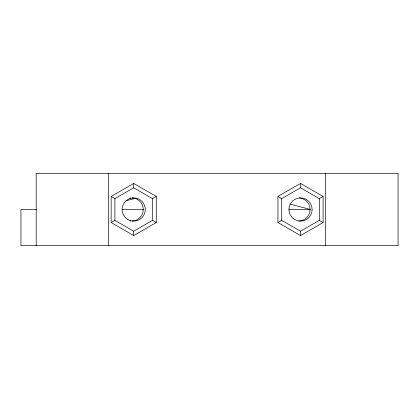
<?xml version="1.0" encoding="UTF-8"?>
<svg xmlns="http://www.w3.org/2000/svg" width="419" height="419" viewBox="0 0 419 419"><rect width="100%" height="100%" fill="white"/><g stroke="black" fill="none" stroke-linecap="round" stroke-linejoin="round"><path stroke-width="0.63" d="M111.145 196.474L133.708 183.443L156.271 196.474L156.271 222.526L133.708 235.557L111.145 222.526L111.145 196.474L114.906 198.643L133.708 187.785L152.511 198.643L152.511 220.357L133.708 231.215L114.906 220.357L114.906 198.643M111.145 222.526L114.906 220.357M152.511 198.643L156.271 196.474M277.938 196.464L300.523 183.422L323.101 196.464L323.101 222.536L300.523 235.578L277.938 222.536L277.938 196.464L281.715 198.643L300.523 187.785L319.325 198.643L319.325 220.357L300.523 231.215L281.715 220.357L281.715 198.643M277.938 222.536L281.715 220.357M319.325 198.643L323.101 196.464M126.145 200.748L134.981 198.391M36.395 209.5L20.95 209.5L20.95 245.686L398.05 245.686L398.05 173.314L36.181 173.314L36.181 245.686M122.102 209.5L143.68 209.5M288.864 209.5L310.448 209.5L290.252 204.116M319.325 220.357L323.101 222.536M152.511 220.357L156.271 222.526M325.678 173.314L325.678 245.686M300.523 183.422L300.523 187.785M300.523 231.215L300.523 235.578M133.708 183.443L133.708 187.785M133.708 231.215L133.708 235.557M108.552 173.314L108.552 245.686M132.278 197.936A11.58 11.58 0 0 1 143.256 209.5A11.58 11.58 0 0 1 132.278 221.064M131.074 221.064A11.58 11.58 0 0 1 129.864 220.939M129.864 198.061A11.58 11.58 0 0 1 131.074 197.936M298.82 221.075A11.58 11.58 0 0 0 310.065 209.772L309.741 206.766A11.58 11.58 0 0 0 299.365 197.951M312.097 209.772L311.773 206.766A11.58 11.58 0 0 0 288.942 209.228L289.267 212.234A11.58 11.58 0 0 0 312.097 209.772M127.921 219.53A11.58 11.58 0 0 0 145.288 209.5A11.58 11.58 0 0 0 127.921 199.47A11.58 11.58 0 0 0 127.921 219.53"/></g></svg>
